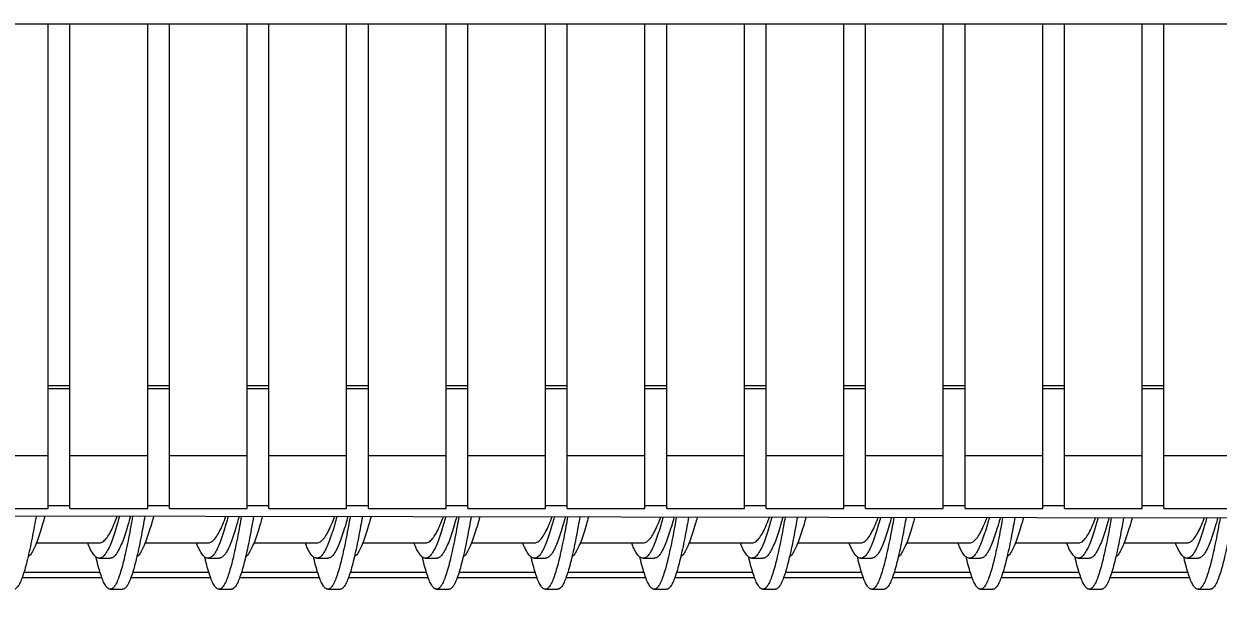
# Model space of a CAD drawing. Extents: x -2187 to 96136, y -11110 to 52208.
# Drawn here: x 24302 to 25071, y 15647 to 16014 of the extents above; entities that cross this region are included whole.
import ezdxf

# ---------------------------------------------------------------- set-up
doc = ezdxf.new("R2010")
doc.units = 0
doc.header["$LTSCALE"] = 1000
doc.header["$MEASUREMENT"] = 0
doc.styles.get("Standard").update_dxf_attribs({"font": 'gbenor.shx', "bigfont": 'gbcbig.shx'})
doc.dimstyles.new('ISO-25', dxfattribs={"dimscale": 70, "dimtxt": 2.5, "dimasz": 2.5, "dimexe": 1.25, "dimexo": 0.625, "dimtad": 1, "dimtxsty": 'Standard', "dimcen": 2.5, "dimadec": 0, "dimazin": 0, "dimtfac": 1, "dimtmove": 0, "dimatfit": 3, "dimfxl": 0, "dimarcsym": 0})

# ---------------------------------------------------------------- blocks, each defined once
blk = doc.blocks.new('*D94')
at = {"color": 0, "lineweight": -2}
for p, q in [((23094.69, 15676.64), (23094.69, 14891.35)), ((27594.69, 15676.64), (27594.69, 14891.35)), ((27419.69, 14978.85), (23269.69, 14978.85))]:
    blk.add_line(p, q, dxfattribs=at)
at = {"color": 0}
for points in [[(23269.69, 15008.02), (23269.69, 14949.69), (23094.69, 14978.85)], [(27419.69, 15008.02), (27419.69, 14949.69), (27594.69, 14978.85)]]:
    blk.add_solid(points, dxfattribs=at)
at = {"layer": 'Defpoints', "color": 0}
for p in [(23094.69, 15720.39), (27594.69, 15720.39), (23094.69, 14978.85)]:
    blk.add_point(p, dxfattribs=at)
at = {"color": 0, "insert": (25342.14, 15110.1), "char_height": 175, "attachment_point": 5}
blk.add_mtext('4500', dxfattribs=at)

msp = doc.modelspace()

# ---------------------------------------------------------------- linework, layer by layer
at = {"color": 7, "linetype": 'Continuous', "lineweight": 15}
for p, q in [((23700.999, 16013.557), (26987.999, 16013.557)), ((24317.692, 15735.621), (24317.692, 16013.557)), ((24331.692, 15735.621), (24331.692, 16013.557)), ((24381.692, 15735.621), (24381.692, 16013.557)), ((24395.692, 15735.621), (24395.692, 16013.557)), ((24445.692, 15735.621), (24445.692, 16013.557)), ((24459.692, 15735.621), (24459.692, 16013.557)), ((24509.692, 15735.621), (24509.692, 16013.557)), ((24523.692, 15735.621), (24523.692, 16013.557)), ((24573.692, 15735.621), (24573.692, 16013.557)), ((24587.692, 15735.621), (24587.692, 16013.557)), ((24637.692, 15735.621), (24637.692, 16013.557)), ((24651.692, 15735.621), (24651.692, 16013.557)), ((24701.692, 15735.621), (24701.692, 16013.557)), ((24715.692, 15735.621), (24715.692, 16013.557)), ((24765.692, 15735.621), (24765.692, 16013.557)), ((24779.692, 15735.621), (24779.692, 16013.557)), ((24829.692, 15735.621), (24829.692, 16013.557)), ((24843.692, 15735.621), (24843.692, 16013.557)), ((24893.692, 15735.621), (24893.692, 16013.557)), ((24907.692, 15735.621), (24907.692, 16013.557)), ((24957.692, 15735.621), (24957.692, 16013.557)), ((24971.692, 15735.621), (24971.692, 16013.557)), ((25021.692, 15735.621), (25021.692, 16013.557)), ((25035.692, 15735.621), (25035.692, 16013.557)), ((24317.692, 15779.004), (24331.692, 15779.004)), ((24381.692, 15779.004), (24395.692, 15779.004)), ((24445.692, 15779.004), (24459.692, 15779.004)), ((24509.692, 15779.004), (24523.692, 15779.004)), ((24573.692, 15779.004), (24587.692, 15779.004)), ((24637.692, 15779.004), (24651.692, 15779.004)), ((24701.692, 15779.004), (24715.692, 15779.004)), ((24765.692, 15779.004), (24779.692, 15779.004)), ((24829.692, 15779.004), (24843.692, 15779.004)), ((24893.692, 15779.004), (24907.692, 15779.004)), ((24957.692, 15779.004), (24971.692, 15779.004)), ((25021.692, 15779.004), (25035.692, 15779.004)), ((24317.692, 15735.621), (24267.692, 15735.621)), ((24317.692, 15701.74), (24317.692, 15735.621)), ((24381.692, 15735.621), (24331.692, 15735.621)), ((24331.692, 15701.74), (24331.692, 15735.621)), ((24381.692, 15701.74), (24381.692, 15735.621)), ((24445.692, 15735.621), (24395.692, 15735.621)), ((24395.692, 15701.74), (24395.692, 15735.621)), ((24445.692, 15701.74), (24445.692, 15735.621)), ((24509.692, 15735.621), (24459.692, 15735.621)), ((24459.692, 15701.74), (24459.692, 15735.621)), ((24509.692, 15701.74), (24509.692, 15735.621)), ((24573.692, 15735.621), (24523.692, 15735.621)), ((24523.692, 15701.74), (24523.692, 15735.621)), ((24573.692, 15701.74), (24573.692, 15735.621)), ((24637.692, 15735.621), (24587.692, 15735.621)), ((24587.692, 15701.74), (24587.692, 15735.621)), ((24637.692, 15701.74), (24637.692, 15735.621)), ((24701.692, 15735.621), (24651.692, 15735.621)), ((24651.692, 15701.74), (24651.692, 15735.621)), ((24701.692, 15701.74), (24701.692, 15735.621)), ((24765.692, 15735.621), (24715.692, 15735.621)), ((24715.692, 15701.74), (24715.692, 15735.621)), ((24765.692, 15701.74), (24765.692, 15735.621)), ((24829.692, 15735.621), (24779.692, 15735.621)), ((24779.692, 15701.74), (24779.692, 15735.621)), ((24829.692, 15701.74), (24829.692, 15735.621)), ((24893.692, 15735.621), (24843.692, 15735.621)), ((24843.692, 15701.74), (24843.692, 15735.621)), ((24893.692, 15701.74), (24893.692, 15735.621)), ((24957.692, 15735.621), (24907.692, 15735.621)), ((24907.692, 15701.74), (24907.692, 15735.621)), ((24957.692, 15701.74), (24957.692, 15735.621)), ((25021.692, 15735.621), (24971.692, 15735.621)), ((24971.692, 15701.74), (24971.692, 15735.621)), ((25021.692, 15701.74), (25021.692, 15735.621)), ((25085.692, 15735.621), (25035.692, 15735.621)), ((25035.692, 15701.74), (25035.692, 15735.621)), ((24267.692, 15701.74), (24317.692, 15701.74)), ((24317.692, 15703.603), (24331.692, 15703.603)), ((24331.692, 15701.74), (24381.692, 15701.74)), ((24381.692, 15703.603), (24395.692, 15703.603)), ((24395.692, 15701.74), (24445.692, 15701.74)), ((24445.692, 15703.603), (24459.692, 15703.603)), ((24459.692, 15701.74), (24509.692, 15701.74)), ((24509.692, 15703.603), (24523.692, 15703.603)), ((24523.692, 15701.74), (24573.692, 15701.74)), ((24573.692, 15703.603), (24587.692, 15703.603)), ((24587.692, 15701.74), (24637.692, 15701.74)), ((24637.692, 15703.603), (24651.692, 15703.603)), ((24651.692, 15701.74), (24701.692, 15701.74)), ((24701.692, 15703.603), (24715.692, 15703.603)), ((24715.692, 15701.74), (24765.692, 15701.74)), ((24765.692, 15703.603), (24779.692, 15703.603)), ((24779.692, 15701.74), (24829.692, 15701.74)), ((24829.692, 15703.603), (24843.692, 15703.603)), ((24843.692, 15701.74), (24893.692, 15701.74)), ((24893.692, 15703.603), (24907.692, 15703.603)), ((24907.692, 15701.74), (24957.692, 15701.74)), ((24957.692, 15703.603), (24971.692, 15703.603)), ((24971.692, 15701.74), (25021.692, 15701.74)), ((25021.692, 15703.603), (25035.692, 15703.603)), ((25035.692, 15701.74), (25085.692, 15701.74)), ((25266.836, 15695.167), (23694.713, 15697.841)), ((24310.08, 15679.603), (24350.567, 15679.603)), ((24380.08, 15679.603), (24420.567, 15679.603)), ((24450.08, 15679.603), (24490.567, 15679.603)), ((24520.08, 15679.603), (24560.567, 15679.603)), ((24590.08, 15679.603), (24630.567, 15679.603)), ((24660.08, 15679.603), (24700.567, 15679.603)), ((24730.08, 15679.603), (24770.567, 15679.603)), ((24800.08, 15679.603), (24840.567, 15679.603)), ((24870.08, 15679.603), (24910.567, 15679.603)), ((24940.08, 15679.603), (24980.567, 15679.603)), ((25010.08, 15679.603), (25050.567, 15679.603)), ((24350.566, 15669.679), (24357.623, 15669.679)), ((24420.566, 15669.679), (24427.623, 15669.679)), ((24490.566, 15669.679), (24497.623, 15669.679)), ((24560.566, 15669.679), (24567.623, 15669.679)), ((24630.566, 15669.679), (24637.623, 15669.679)), ((24700.566, 15669.679), (24707.623, 15669.679)), ((24770.566, 15669.679), (24777.623, 15669.679)), ((24840.566, 15669.679), (24847.623, 15669.679)), ((24910.566, 15669.679), (24917.623, 15669.679)), ((24980.566, 15669.679), (24987.623, 15669.679)), ((25050.566, 15669.679), (25057.623, 15669.679)), ((24352.277, 15657.106), (24300.845, 15657.106)), ((24422.277, 15657.106), (24370.845, 15657.106)), ((24492.277, 15657.106), (24440.845, 15657.106)), ((24562.277, 15657.106), (24510.845, 15657.106)), ((24632.277, 15657.106), (24580.845, 15657.106)), ((24702.277, 15657.106), (24650.845, 15657.106)), ((24772.277, 15657.106), (24720.845, 15657.106)), ((24842.277, 15657.106), (24790.845, 15657.106)), ((24912.277, 15657.106), (24860.845, 15657.106)), ((24982.277, 15657.106), (24930.845, 15657.106)), ((25052.277, 15657.106), (25000.845, 15657.106)), ((24357.623, 15649.679), (24365.509, 15649.679)), ((24427.623, 15649.679), (24435.509, 15649.679)), ((24497.623, 15649.679), (24505.509, 15649.679)), ((24567.623, 15649.679), (24575.509, 15649.679)), ((24637.623, 15649.679), (24645.509, 15649.679)), ((24707.623, 15649.679), (24715.509, 15649.679)), ((24777.623, 15649.679), (24785.509, 15649.679)), ((24847.623, 15649.679), (24855.509, 15649.679)), ((24917.623, 15649.679), (24925.509, 15649.679)), ((24987.623, 15649.679), (24995.509, 15649.679)), ((25057.623, 15649.679), (25065.509, 15649.679))]:
    msp.add_line(p, q, dxfattribs=at)
at = {"color": 8, "linetype": 'Continuous', "lineweight": 15}
for p, q in [((24331.692, 15780.574), (24317.692, 15780.574)), ((24395.692, 15780.574), (24381.692, 15780.574)), ((24459.692, 15780.574), (24445.692, 15780.574)), ((24523.692, 15780.574), (24509.692, 15780.574)), ((24587.692, 15780.574), (24573.692, 15780.574)), ((24651.692, 15780.574), (24637.692, 15780.574)), ((24715.692, 15780.574), (24701.692, 15780.574)), ((24779.692, 15780.574), (24765.692, 15780.574)), ((24843.692, 15780.574), (24829.692, 15780.574)), ((24907.692, 15780.574), (24893.692, 15780.574)), ((24971.692, 15780.574), (24957.692, 15780.574)), ((25035.692, 15780.574), (25021.692, 15780.574)), ((24351.101, 15660.606), (24302.032, 15660.606)), ((24421.101, 15660.606), (24372.032, 15660.606)), ((24491.101, 15660.606), (24442.032, 15660.606)), ((24561.101, 15660.606), (24512.032, 15660.606)), ((24631.101, 15660.606), (24582.032, 15660.606)), ((24701.101, 15660.606), (24652.032, 15660.606)), ((24771.101, 15660.606), (24722.032, 15660.606)), ((24841.101, 15660.606), (24792.032, 15660.606)), ((24911.101, 15660.606), (24862.032, 15660.606)), ((24981.101, 15660.606), (24932.032, 15660.606)), ((25051.101, 15660.606), (25002.032, 15660.606))]:
    msp.add_line(p, q, dxfattribs=at)
at = {"color": 7, "linetype": 'Continuous', "lineweight": 15}
for points, knots in [([(24309.908, 15696.795), (24309.52, 15694.631), (24308.647, 15689.754), (24307.289, 15682.622), (24305.827, 15675.487), (24304.372, 15669.028), (24302.912, 15663.349), (24301.453, 15658.545), (24299.997, 15654.708), (24298.536, 15651.864), (24297.079, 15650.214), (24296.07, 15649.524), (24295.546, 15649.705), (24295.509, 15649.718)], [0, 0, 0, 0, 0.0807462, 0.1819952, 0.2833248, 0.3845518, 0.4858448, 0.5871379, 0.6883649, 0.7896945, 0.8909435, 0.9921926, 1, 1, 1, 1]), ([(24315.513, 15696.785), (24315.027, 15695), (24313.957, 15691.076), (24312.303, 15685.66), (24310.551, 15680.599), (24308.803, 15676.368), (24307.054, 15673.15), (24305.686, 15671.217), (24304.903, 15670.746), (24304.703, 15670.626)], [0, 0, 0, 0, 0.1350781, 0.2970068, 0.4589355, 0.6207817, 0.7826279, 0.9445566, 1, 1, 1, 1]), ([(24363.491, 15696.704), (24363.012, 15694.947), (24361.95, 15691.05), (24360.303, 15685.661), (24358.551, 15680.595), (24356.803, 15676.38), (24355.054, 15673.103), (24353.303, 15670.848), (24351.551, 15669.67), (24349.803, 15669.601), (24348.054, 15670.633), (24346.303, 15672.77), (24344.63, 15675.715), (24343.542, 15678.371), (24343.037, 15679.603)], [0, 0, 0, 0, 0.0702854, 0.1558676, 0.2414498, 0.3269885, 0.4125271, 0.4981094, 0.5836916, 0.6692303, 0.7547689, 0.8403512, 0.9259334, 1, 1, 1, 1]), ([(24372.003, 15696.689), (24371.622, 15694.561), (24370.755, 15689.72), (24369.403, 15682.622), (24367.941, 15675.487), (24366.486, 15669.028), (24365.026, 15663.348), (24363.567, 15658.546), (24362.112, 15654.702), (24360.65, 15651.884), (24359.193, 15650.139), (24357.736, 15649.496), (24356.275, 15649.968), (24354.819, 15651.545), (24353.36, 15654.204), (24351.9, 15657.884), (24350.445, 15662.583), (24349.289, 15666.857), (24348.623, 15669.793), (24348.443, 15670.587)], [0, 0, 0, 0, 0.0485406, 0.1104224, 0.1723534, 0.2342217, 0.2961303, 0.358039, 0.4199073, 0.4818383, 0.5437201, 0.6056018, 0.6675328, 0.7294011, 0.7913098, 0.8532184, 0.9150867, 0.9770177, 1, 1, 1, 1]), ([(24350.567, 15679.636), (24350.604, 15679.625), (24351.371, 15679.403), (24352.866, 15680.22), (24355.054, 15682.174), (24357.241, 15685.51), (24359.428, 15689.98), (24361.037, 15693.818), (24361.916, 15696.284), (24362.066, 15696.706)], [0, 0, 0, 0, 0.0097351, 0.1999549, 0.3901683, 0.5803765, 0.7705809, 0.9607827, 1, 1, 1, 1]), ([(24370.545, 15696.692), (24370.067, 15694.939), (24369.006, 15691.047), (24367.36, 15685.661), (24365.609, 15680.595), (24363.86, 15676.383), (24362.111, 15673.094), (24360.36, 15670.88), (24358.863, 15669.743), (24357.951, 15669.796), (24357.622, 15669.815)], [0, 0, 0, 0, 0.1109925, 0.2464547, 0.3819169, 0.5173101, 0.6527033, 0.7881654, 0.9236276, 1, 1, 1, 1]), ([(24379.886, 15696.676), (24379.506, 15694.552), (24378.64, 15689.715), (24377.289, 15682.622), (24375.827, 15675.487), (24374.372, 15669.028), (24372.912, 15663.349), (24371.453, 15658.545), (24369.997, 15654.708), (24368.536, 15651.864), (24367.079, 15650.214), (24366.07, 15649.524), (24365.546, 15649.705), (24365.509, 15649.718)], [0, 0, 0, 0, 0.079371, 0.1807714, 0.2822527, 0.3836311, 0.4850757, 0.5865202, 0.6878987, 0.7893799, 0.8907804, 0.9921809, 1, 1, 1, 1]), ([(24385.48, 15696.666), (24385.005, 15694.922), (24383.946, 15691.039), (24382.303, 15685.66), (24380.551, 15680.599), (24378.803, 15676.368), (24377.054, 15673.15), (24375.686, 15671.217), (24374.903, 15670.746), (24374.703, 15670.626)], [0, 0, 0, 0, 0.1324308, 0.2948551, 0.4572794, 0.619621, 0.7819626, 0.9443869, 1, 1, 1, 1]), ([(24433.458, 15696.585), (24432.99, 15694.868), (24431.939, 15691.013), (24430.303, 15685.661), (24428.551, 15680.595), (24426.803, 15676.38), (24425.054, 15673.103), (24423.303, 15670.848), (24421.551, 15669.67), (24419.803, 15669.601), (24418.054, 15670.633), (24416.303, 15672.77), (24414.63, 15675.715), (24413.542, 15678.371), (24413.037, 15679.603)], [0, 0, 0, 0, 0.0687836, 0.1545041, 0.2402246, 0.3259014, 0.4115782, 0.4972987, 0.5830192, 0.668696, 0.7543728, 0.8400933, 0.9258138, 1, 1, 1, 1]), ([(24441.981, 15696.57), (24441.607, 15694.482), (24440.748, 15689.681), (24439.403, 15682.622), (24437.941, 15675.486), (24436.486, 15669.028), (24435.026, 15663.348), (24433.567, 15658.546), (24432.112, 15654.702), (24430.65, 15651.884), (24429.193, 15650.139), (24427.736, 15649.496), (24426.275, 15649.968), (24424.819, 15651.545), (24423.36, 15654.204), (24421.9, 15657.884), (24420.445, 15662.583), (24419.289, 15666.857), (24418.623, 15669.793), (24418.443, 15670.587)], [0, 0, 0, 0, 0.0476712, 0.1096095, 0.1715971, 0.2335219, 0.2954871, 0.3574524, 0.4193772, 0.4813648, 0.5433031, 0.6052414, 0.667229, 0.7291539, 0.7911191, 0.8530843, 0.9150091, 0.9769967, 1, 1, 1, 1]), ([(24420.567, 15679.636), (24420.604, 15679.625), (24421.371, 15679.403), (24422.866, 15680.22), (24425.054, 15682.174), (24427.241, 15685.51), (24429.428, 15689.981), (24431.023, 15693.781), (24431.888, 15696.206), (24432.024, 15696.587)], [0, 0, 0, 0, 0.0097715, 0.2007016, 0.3916252, 0.5825437, 0.7734583, 0.9643704, 1, 1, 1, 1]), ([(24440.512, 15696.573), (24440.045, 15694.86), (24438.995, 15691.009), (24437.36, 15685.662), (24435.609, 15680.595), (24433.86, 15676.383), (24432.111, 15673.094), (24430.36, 15670.88), (24428.863, 15669.743), (24427.951, 15669.796), (24427.622, 15669.815)], [0, 0, 0, 0, 0.1087174, 0.2445262, 0.3803351, 0.5160748, 0.6518145, 0.7876233, 0.9234322, 1, 1, 1, 1]), ([(24449.865, 15696.557), (24449.492, 15694.473), (24448.633, 15689.677), (24447.289, 15682.622), (24445.827, 15675.486), (24444.372, 15669.028), (24442.912, 15663.349), (24441.453, 15658.545), (24439.997, 15654.708), (24438.536, 15651.864), (24437.079, 15650.214), (24436.07, 15649.524), (24435.546, 15649.705), (24435.509, 15649.718)], [0, 0, 0, 0, 0.0779916, 0.179544, 0.2811773, 0.3827077, 0.4843042, 0.5859007, 0.6874311, 0.7890643, 0.8906168, 0.9921692, 1, 1, 1, 1]), ([(24455.447, 15696.547), (24454.983, 15694.844), (24453.935, 15691.002), (24452.303, 15685.661), (24450.551, 15680.598), (24448.803, 15676.368), (24447.054, 15673.15), (24445.686, 15671.217), (24444.903, 15670.746), (24444.703, 15670.626)], [0, 0, 0, 0, 0.1297673, 0.2926903, 0.4556132, 0.6184532, 0.7812932, 0.9442162, 1, 1, 1, 1]), ([(24503.425, 15696.466), (24502.968, 15694.79), (24501.928, 15690.976), (24500.303, 15685.662), (24498.551, 15680.595), (24496.803, 15676.38), (24495.054, 15673.103), (24493.303, 15670.848), (24491.551, 15669.67), (24489.803, 15669.601), (24488.054, 15670.633), (24486.303, 15672.77), (24484.63, 15675.715), (24483.542, 15678.371), (24483.037, 15679.603)], [0, 0, 0, 0, 0.06727698, 0.15313615, 0.23899532, 0.32481076, 0.4106262, 0.49648537, 0.58234454, 0.66815998, 0.75397542, 0.83983459, 0.92569376, 1, 1, 1, 1]), ([(24511.96, 15696.451), (24511.593, 15694.403), (24510.741, 15689.643), (24509.403, 15682.623), (24507.941, 15675.486), (24506.486, 15669.028), (24505.026, 15663.348), (24503.567, 15658.546), (24502.112, 15654.702), (24500.65, 15651.884), (24499.193, 15650.139), (24497.736, 15649.496), (24496.275, 15649.968), (24494.819, 15651.545), (24493.36, 15654.204), (24491.9, 15657.884), (24490.445, 15662.583), (24489.289, 15666.857), (24488.623, 15669.793), (24488.443, 15670.587)], [0, 0, 0, 0, 0.0468002, 0.1087951, 0.1708394, 0.2328209, 0.2948428, 0.3568647, 0.4188461, 0.4808905, 0.5428854, 0.6048803, 0.6669247, 0.7289061, 0.790928, 0.8529499, 0.9149314, 0.9769757, 1, 1, 1, 1]), ([(24490.567, 15679.636), (24490.604, 15679.625), (24491.371, 15679.403), (24492.866, 15680.22), (24495.054, 15682.174), (24497.241, 15685.51), (24499.428, 15689.983), (24501.008, 15693.743), (24501.859, 15696.127), (24501.981, 15696.468)], [0, 0, 0, 0, 0.00980808, 0.20145381, 0.39309306, 0.58472712, 0.7763573, 0.96798489, 1, 1, 1, 1]), ([(24510.479, 15696.454), (24510.023, 15694.782), (24508.984, 15690.972), (24507.36, 15685.662), (24505.609, 15680.594), (24503.86, 15676.383), (24502.111, 15673.094), (24500.36, 15670.88), (24498.863, 15669.743), (24497.951, 15669.796), (24497.622, 15669.815)], [0, 0, 0, 0, 0.1064306, 0.2425879, 0.3787452, 0.5148332, 0.6509211, 0.7870784, 0.9232357, 1, 1, 1, 1]), ([(24519.843, 15696.438), (24519.477, 15694.395), (24518.625, 15689.639), (24517.289, 15682.623), (24515.827, 15675.486), (24514.372, 15669.028), (24512.912, 15663.349), (24511.453, 15658.545), (24509.997, 15654.708), (24508.536, 15651.864), (24507.079, 15650.214), (24506.07, 15649.524), (24505.546, 15649.705), (24505.509, 15649.718)], [0, 0, 0, 0, 0.0766082, 0.178313, 0.2800988, 0.3817814, 0.4835304, 0.5852794, 0.686962, 0.7887478, 0.8904526, 0.9921574, 1, 1, 1, 1]), ([(24525.414, 15696.428), (24524.961, 15694.765), (24523.924, 15690.964), (24522.303, 15685.661), (24520.551, 15680.598), (24518.803, 15676.368), (24517.054, 15673.15), (24515.686, 15671.217), (24514.903, 15670.746), (24514.703, 15670.626)], [0, 0, 0, 0, 0.12708743, 0.29051211, 0.4539368, 0.61727824, 0.78061969, 0.94404437, 1, 1, 1, 1]), ([(24573.392, 15696.347), (24572.946, 15694.712), (24571.917, 15690.938), (24570.303, 15685.662), (24568.551, 15680.595), (24566.803, 15676.38), (24565.054, 15673.103), (24563.303, 15670.848), (24561.551, 15669.67), (24559.803, 15669.601), (24558.054, 15670.633), (24556.303, 15672.77), (24554.63, 15675.715), (24553.542, 15678.371), (24553.037, 15679.603)], [0, 0, 0, 0, 0.0657655, 0.1517638, 0.2377621, 0.3237166, 0.4096711, 0.4956694, 0.5816677, 0.6676222, 0.7535767, 0.839575, 0.9255733, 1, 1, 1, 1]), ([(24581.938, 15696.332), (24581.579, 15694.325), (24580.733, 15689.605), (24579.403, 15682.623), (24577.941, 15675.486), (24576.486, 15669.028), (24575.026, 15663.348), (24573.567, 15658.546), (24572.112, 15654.702), (24570.65, 15651.884), (24569.193, 15650.139), (24567.736, 15649.496), (24566.275, 15649.968), (24564.819, 15651.545), (24563.36, 15654.204), (24561.9, 15657.884), (24560.445, 15662.583), (24559.289, 15666.857), (24558.623, 15669.793), (24558.443, 15670.587)], [0, 0, 0, 0, 0.0459275, 0.1079792, 0.1700804, 0.2321186, 0.2941972, 0.3562759, 0.4183141, 0.4804152, 0.5424669, 0.6045186, 0.6666198, 0.728658, 0.7907366, 0.8528153, 0.9148535, 0.9769546, 1, 1, 1, 1]), ([(24560.567, 15679.636), (24560.604, 15679.625), (24561.371, 15679.403), (24562.866, 15680.22), (24565.054, 15682.174), (24567.241, 15685.509), (24569.428, 15689.984), (24570.994, 15693.706), (24571.831, 15696.048), (24571.938, 15696.349)], [0, 0, 0, 0, 0.009845, 0.2022117, 0.3945719, 0.586927, 0.7792781, 0.9716266, 1, 1, 1, 1]), ([(24580.446, 15696.335), (24580.001, 15694.704), (24578.973, 15690.935), (24577.36, 15685.662), (24575.609, 15680.594), (24573.86, 15676.383), (24572.111, 15673.094), (24570.36, 15670.88), (24568.863, 15669.743), (24567.951, 15669.796), (24567.622, 15669.815)], [0, 0, 0, 0, 0.1041321, 0.2406396, 0.3771472, 0.5135852, 0.6500232, 0.7865307, 0.9230383, 1, 1, 1, 1]), ([(24589.822, 15696.319), (24589.463, 15694.316), (24588.618, 15689.6), (24587.289, 15682.623), (24585.827, 15675.486), (24584.372, 15669.028), (24582.912, 15663.349), (24581.453, 15658.545), (24579.997, 15654.708), (24578.536, 15651.864), (24577.079, 15650.214), (24576.07, 15649.524), (24575.546, 15649.705), (24575.509, 15649.718)], [0, 0, 0, 0, 0.0752206, 0.1770782, 0.2790169, 0.3808524, 0.4827543, 0.5846562, 0.6864916, 0.7884304, 0.890288, 0.9921456, 1, 1, 1, 1]), ([(24595.381, 15696.309), (24594.939, 15694.687), (24593.913, 15690.927), (24592.303, 15685.661), (24590.551, 15680.598), (24588.803, 15676.368), (24587.054, 15673.15), (24585.686, 15671.217), (24584.903, 15670.746), (24584.703, 15670.626)], [0, 0, 0, 0, 0.124391, 0.2883205, 0.45225, 0.616096, 0.779942, 0.9438715, 1, 1, 1, 1]), ([(24643.359, 15696.228), (24642.924, 15694.633), (24641.906, 15690.901), (24640.303, 15685.663), (24638.551, 15680.595), (24636.803, 15676.381), (24635.054, 15673.103), (24633.303, 15670.848), (24631.551, 15669.67), (24629.803, 15669.601), (24628.054, 15670.633), (24626.303, 15672.77), (24624.63, 15675.715), (24623.542, 15678.371), (24623.037, 15679.603)], [0, 0, 0, 0, 0.0642491, 0.150387, 0.2365249, 0.3226189, 0.4087129, 0.4948508, 0.5809887, 0.6670827, 0.7531767, 0.8393146, 0.9254525, 1, 1, 1, 1]), ([(24651.917, 15696.213), (24651.564, 15694.246), (24650.726, 15689.566), (24649.403, 15682.623), (24647.941, 15675.486), (24646.486, 15669.028), (24645.026, 15663.348), (24643.567, 15658.546), (24642.112, 15654.702), (24640.65, 15651.884), (24639.193, 15650.139), (24637.736, 15649.496), (24636.275, 15649.968), (24634.819, 15651.545), (24633.36, 15654.204), (24631.9, 15657.884), (24630.445, 15662.583), (24629.289, 15666.857), (24628.623, 15669.793), (24628.443, 15670.587)], [0, 0, 0, 0, 0.0450533, 0.1071619, 0.1693199, 0.2314149, 0.2935505, 0.355686, 0.4177811, 0.4799391, 0.5420477, 0.6041562, 0.6663143, 0.7284093, 0.7905449, 0.8526804, 0.9147755, 0.9769335, 1, 1, 1, 1]), ([(24630.567, 15679.636), (24630.604, 15679.625), (24631.371, 15679.403), (24632.866, 15680.22), (24635.054, 15682.174), (24637.241, 15685.509), (24639.428, 15689.985), (24640.98, 15693.669), (24641.802, 15695.969), (24641.895, 15696.23)], [0, 0, 0, 0, 0.0098822, 0.2029753, 0.396062, 0.5891434, 0.7822209, 0.9752958, 1, 1, 1, 1]), ([(24650.413, 15696.216), (24649.979, 15694.625), (24648.962, 15690.897), (24647.36, 15685.663), (24645.609, 15680.594), (24643.86, 15676.383), (24642.111, 15673.094), (24640.36, 15670.88), (24638.863, 15669.743), (24637.951, 15669.796), (24637.622, 15669.815)], [0, 0, 0, 0, 0.1018217, 0.2386813, 0.3755409, 0.5123308, 0.6491206, 0.7859802, 0.9228398, 1, 1, 1, 1]), ([(24659.8, 15696.2), (24659.449, 15694.237), (24658.611, 15689.562), (24657.289, 15682.623), (24655.827, 15675.486), (24654.372, 15669.028), (24652.912, 15663.349), (24651.453, 15658.545), (24649.997, 15654.708), (24648.536, 15651.864), (24647.079, 15650.214), (24646.07, 15649.524), (24645.546, 15649.705), (24645.509, 15649.718)], [0, 0, 0, 0, 0.07382878, 0.17583969, 0.27793187, 0.37992059, 0.48197583, 0.58403108, 0.6860198, 0.78811198, 0.89012289, 0.9921338, 1, 1, 1, 1]), ([(24665.349, 15696.19), (24664.917, 15694.609), (24663.902, 15690.89), (24662.303, 15685.662), (24660.551, 15680.598), (24658.803, 15676.368), (24657.054, 15673.149), (24655.686, 15671.217), (24654.903, 15670.746), (24654.703, 15670.626)], [0, 0, 0, 0, 0.1216778, 0.2861153, 0.4505527, 0.6149064, 0.7792601, 0.9436976, 1, 1, 1, 1]), ([(24713.326, 15696.109), (24712.902, 15694.555), (24711.895, 15690.864), (24710.303, 15685.663), (24708.551, 15680.595), (24706.803, 15676.381), (24705.054, 15673.103), (24703.303, 15670.848), (24701.551, 15669.67), (24699.803, 15669.601), (24698.054, 15670.633), (24696.303, 15672.77), (24694.63, 15675.715), (24693.542, 15678.371), (24693.037, 15679.603)], [0, 0, 0, 0, 0.0627277, 0.1490057, 0.2352836, 0.3215176, 0.4077516, 0.4940295, 0.5803075, 0.6665415, 0.7527755, 0.8390534, 0.9253313, 1, 1, 1, 1]), ([(24721.895, 15696.094), (24721.55, 15694.167), (24720.719, 15689.528), (24719.403, 15682.623), (24717.941, 15675.486), (24716.486, 15669.028), (24715.026, 15663.348), (24713.567, 15658.546), (24712.112, 15654.702), (24710.65, 15651.884), (24709.193, 15650.139), (24707.736, 15649.496), (24706.275, 15649.968), (24704.819, 15651.545), (24703.36, 15654.204), (24701.9, 15657.884), (24700.445, 15662.583), (24699.289, 15666.857), (24698.623, 15669.793), (24698.443, 15670.587)], [0, 0, 0, 0, 0.0441775, 0.106343, 0.168558, 0.23071, 0.2929026, 0.3550951, 0.4172471, 0.4794622, 0.5416277, 0.6037932, 0.6660082, 0.7281602, 0.7903528, 0.8525453, 0.9146973, 0.9769124, 1, 1, 1, 1]), ([(24700.567, 15679.636), (24700.604, 15679.625), (24701.371, 15679.403), (24702.866, 15680.22), (24705.054, 15682.174), (24707.241, 15685.508), (24709.428, 15689.987), (24710.965, 15693.632), (24711.774, 15695.89), (24711.853, 15696.111)], [0, 0, 0, 0, 0.0099196, 0.2037448, 0.3975633, 0.5913767, 0.7851861, 0.9789929, 1, 1, 1, 1]), ([(24720.38, 15696.097), (24719.957, 15694.547), (24718.951, 15690.86), (24717.36, 15685.663), (24715.609, 15680.594), (24713.86, 15676.383), (24712.111, 15673.094), (24710.36, 15670.88), (24708.863, 15669.743), (24707.951, 15669.796), (24707.622, 15669.815)], [0, 0, 0, 0, 0.0994994, 0.2367128, 0.3739263, 0.5110698, 0.6482134, 0.7854268, 0.9226403, 1, 1, 1, 1]), ([(24729.779, 15696.081), (24729.434, 15694.158), (24728.604, 15689.524), (24727.289, 15682.623), (24725.827, 15675.486), (24724.372, 15669.028), (24722.912, 15663.349), (24721.453, 15658.545), (24719.997, 15654.708), (24718.536, 15651.864), (24717.079, 15650.214), (24716.07, 15649.524), (24715.546, 15649.705), (24715.509, 15649.718)], [0, 0, 0, 0, 0.0724328, 0.1745975, 0.2768435, 0.378986, 0.481195, 0.5834041, 0.6855466, 0.7877926, 0.8899573, 0.9921219, 1, 1, 1, 1]), ([(24735.316, 15696.071), (24734.895, 15694.53), (24733.891, 15690.852), (24732.303, 15685.662), (24730.551, 15680.598), (24728.803, 15676.368), (24727.054, 15673.149), (24725.686, 15671.217), (24724.903, 15670.746), (24724.703, 15670.626)], [0, 0, 0, 0, 0.1189478, 0.2838963, 0.4488449, 0.6137095, 0.778574, 0.9435226, 1, 1, 1, 1]), ([(24783.293, 15695.99), (24782.88, 15694.476), (24781.884, 15690.826), (24780.303, 15685.664), (24778.551, 15680.595), (24776.803, 15676.381), (24775.054, 15673.103), (24773.303, 15670.848), (24771.551, 15669.67), (24769.803, 15669.601), (24768.054, 15670.633), (24766.303, 15672.77), (24764.63, 15675.715), (24763.542, 15678.371), (24763.037, 15679.603)], [0, 0, 0, 0, 0.06120145, 0.14761989, 0.23403832, 0.32041274, 0.40678716, 0.4932056, 0.57962403, 0.66599845, 0.75237287, 0.83879131, 0.92520975, 1, 1, 1, 1]), ([(24791.874, 15695.975), (24791.536, 15694.088), (24790.712, 15689.49), (24789.403, 15682.623), (24787.941, 15675.486), (24786.486, 15669.028), (24785.026, 15663.348), (24783.567, 15658.546), (24782.112, 15654.702), (24780.65, 15651.884), (24779.193, 15650.139), (24777.736, 15649.496), (24776.275, 15649.968), (24774.819, 15651.545), (24773.36, 15654.204), (24771.9, 15657.884), (24770.445, 15662.583), (24769.289, 15666.857), (24768.623, 15669.793), (24768.443, 15670.587)], [0, 0, 0, 0, 0.0433, 0.1055226, 0.1677948, 0.2300038, 0.2922535, 0.3545031, 0.4167122, 0.4789843, 0.5412069, 0.6034295, 0.6657016, 0.7279107, 0.7901603, 0.8524099, 0.914619, 0.9768912, 1, 1, 1, 1]), ([(24770.567, 15679.636), (24770.604, 15679.625), (24771.371, 15679.403), (24772.866, 15680.219), (24775.054, 15682.174), (24777.241, 15685.508), (24779.428, 15689.988), (24780.951, 15693.594), (24781.745, 15695.811), (24781.81, 15695.992)], [0, 0, 0, 0, 0.00995737, 0.20452003, 0.39907612, 0.59362695, 0.78817383, 0.98271808, 1, 1, 1, 1]), ([(24790.347, 15695.978), (24789.935, 15694.469), (24788.94, 15690.823), (24787.36, 15685.664), (24785.609, 15680.594), (24783.86, 15676.383), (24782.111, 15673.094), (24780.36, 15670.88), (24778.863, 15669.743), (24777.951, 15669.796), (24777.622, 15669.815)], [0, 0, 0, 0, 0.097165, 0.2347341, 0.3723033, 0.5098024, 0.6473015, 0.7848706, 0.9224398, 1, 1, 1, 1]), ([(24799.757, 15695.962), (24799.42, 15694.079), (24798.597, 15689.485), (24797.289, 15682.624), (24795.827, 15675.486), (24794.372, 15669.028), (24792.912, 15663.349), (24791.453, 15658.545), (24789.997, 15654.708), (24788.536, 15651.864), (24787.079, 15650.214), (24786.07, 15649.524), (24785.546, 15649.705), (24785.509, 15649.718)], [0, 0, 0, 0, 0.0710326, 0.1733515, 0.2757519, 0.3780485, 0.4804119, 0.5827752, 0.6850719, 0.7874723, 0.8897912, 0.9921101, 1, 1, 1, 1]), ([(24805.283, 15695.952), (24804.873, 15694.452), (24803.88, 15690.815), (24802.303, 15685.663), (24800.551, 15680.598), (24798.803, 15676.368), (24797.054, 15673.149), (24795.686, 15671.217), (24794.903, 15670.746), (24794.703, 15670.626)], [0, 0, 0, 0, 0.1162007, 0.2816636, 0.4471265, 0.612505, 0.7778836, 0.9433465, 1, 1, 1, 1]), ([(24853.26, 15695.871), (24852.858, 15694.398), (24851.873, 15690.789), (24850.303, 15685.664), (24848.551, 15680.595), (24846.803, 15676.381), (24845.054, 15673.103), (24843.303, 15670.848), (24841.551, 15669.67), (24839.803, 15669.601), (24838.054, 15670.633), (24836.303, 15672.77), (24834.63, 15675.715), (24833.542, 15678.371), (24833.037, 15679.603)], [0, 0, 0, 0, 0.0596702, 0.1462296, 0.232789, 0.3193043, 0.4058196, 0.492379, 0.5789384, 0.6654537, 0.751969, 0.8385284, 0.9250878, 1, 1, 1, 1]), ([(24861.852, 15695.856), (24861.521, 15694.009), (24860.705, 15689.451), (24859.403, 15682.624), (24857.941, 15675.486), (24856.486, 15669.028), (24855.026, 15663.348), (24853.567, 15658.546), (24852.112, 15654.702), (24850.65, 15651.884), (24849.193, 15650.139), (24847.736, 15649.496), (24846.275, 15649.968), (24844.819, 15651.545), (24843.36, 15654.204), (24841.9, 15657.884), (24840.445, 15662.583), (24839.289, 15666.857), (24838.623, 15669.793), (24838.443, 15670.587)], [0, 0, 0, 0, 0.042421, 0.1047008, 0.1670301, 0.2292963, 0.2916032, 0.35391, 0.4161762, 0.4785056, 0.5407853, 0.6030651, 0.6653945, 0.7276607, 0.7899675, 0.8522743, 0.9145406, 0.9768699, 1, 1, 1, 1]), ([(24840.567, 15679.636), (24840.604, 15679.625), (24841.371, 15679.403), (24842.866, 15680.219), (24845.054, 15682.174), (24847.241, 15685.508), (24849.428, 15689.99), (24850.937, 15693.557), (24851.717, 15695.732), (24851.767, 15695.873)], [0, 0, 0, 0, 0.0099954, 0.2053012, 0.4006005, 0.5958944, 0.7911844, 0.9864717, 1, 1, 1, 1]), ([(24860.314, 15695.859), (24859.913, 15694.39), (24858.929, 15690.785), (24857.36, 15685.664), (24855.609, 15680.594), (24853.86, 15676.383), (24852.111, 15673.094), (24850.36, 15670.88), (24848.863, 15669.743), (24847.951, 15669.796), (24847.622, 15669.815)], [0, 0, 0, 0, 0.0948185, 0.2327452, 0.3706719, 0.5085283, 0.6463848, 0.7843115, 0.9222382, 1, 1, 1, 1]), ([(24869.736, 15695.843), (24869.406, 15694), (24868.59, 15689.447), (24867.289, 15682.624), (24865.827, 15675.486), (24864.372, 15669.028), (24862.912, 15663.349), (24861.453, 15658.545), (24859.997, 15654.708), (24858.536, 15651.864), (24857.079, 15650.214), (24856.07, 15649.524), (24855.546, 15649.705), (24855.509, 15649.718)], [0, 0, 0, 0, 0.0696282, 0.1721017, 0.2746569, 0.3771082, 0.4796263, 0.5821445, 0.6845958, 0.787151, 0.8896245, 0.9920981, 1, 1, 1, 1]), ([(24875.25, 15695.833), (24874.851, 15694.373), (24873.869, 15690.778), (24872.303, 15685.663), (24870.551, 15680.598), (24868.803, 15676.368), (24867.054, 15673.149), (24865.686, 15671.217), (24864.903, 15670.746), (24864.703, 15670.626)], [0, 0, 0, 0, 0.1134365, 0.2794169, 0.4453972, 0.6112931, 0.7771889, 0.9431693, 1, 1, 1, 1]), ([(24923.227, 15695.752), (24922.836, 15694.32), (24921.862, 15690.752), (24920.303, 15685.664), (24918.551, 15680.594), (24916.803, 15676.381), (24915.054, 15673.103), (24913.303, 15670.848), (24911.551, 15669.67), (24909.803, 15669.601), (24908.054, 15670.633), (24906.303, 15672.77), (24904.63, 15675.715), (24903.542, 15678.371), (24903.037, 15679.603)], [0, 0, 0, 0, 0.0581339, 0.1448347, 0.2315355, 0.3181922, 0.4048488, 0.4915496, 0.5782504, 0.6649071, 0.7515637, 0.8382646, 0.9249654, 1, 1, 1, 1]), ([(24931.831, 15695.737), (24931.507, 15693.931), (24930.698, 15689.413), (24929.403, 15682.624), (24927.941, 15675.486), (24926.486, 15669.028), (24925.026, 15663.348), (24923.567, 15658.546), (24922.112, 15654.702), (24920.65, 15651.884), (24919.193, 15650.139), (24917.736, 15649.496), (24916.275, 15649.968), (24914.819, 15651.545), (24913.36, 15654.204), (24911.9, 15657.884), (24910.445, 15662.583), (24909.289, 15666.857), (24908.623, 15669.793), (24908.443, 15670.587)], [0, 0, 0, 0, 0.0415403, 0.1038774, 0.1662641, 0.2285875, 0.2909517, 0.3533158, 0.4156393, 0.478026, 0.540363, 0.6027001, 0.6650867, 0.7274102, 0.7897744, 0.8521385, 0.914462, 0.9768487, 1, 1, 1, 1]), ([(24910.567, 15679.636), (24910.604, 15679.625), (24911.371, 15679.403), (24912.866, 15680.219), (24915.054, 15682.174), (24917.241, 15685.507), (24919.428, 15689.992), (24920.923, 15693.52), (24921.688, 15695.653), (24921.724, 15695.754)], [0, 0, 0, 0, 0.0100337, 0.2060884, 0.4021365, 0.5981792, 0.794218, 0.9902542, 1, 1, 1, 1]), ([(24930.281, 15695.74), (24929.891, 15694.312), (24928.918, 15690.748), (24927.36, 15685.665), (24925.609, 15680.594), (24923.86, 15676.383), (24922.111, 15673.094), (24920.36, 15670.88), (24918.863, 15669.743), (24917.951, 15669.796), (24917.622, 15669.815)], [0, 0, 0, 0, 0.0924597, 0.2307459, 0.369032, 0.5072476, 0.6454633, 0.7837494, 0.9220355, 1, 1, 1, 1]), ([(24939.714, 15695.724), (24939.391, 15693.922), (24938.582, 15689.409), (24937.289, 15682.624), (24935.827, 15675.486), (24934.372, 15669.028), (24932.912, 15663.349), (24931.453, 15658.545), (24929.997, 15654.708), (24928.536, 15651.864), (24927.079, 15650.214), (24926.07, 15649.524), (24925.546, 15649.705), (24925.509, 15649.718)], [0, 0, 0, 0, 0.0682195, 0.1708482, 0.2735587, 0.3761651, 0.4788384, 0.5815118, 0.6841182, 0.7868287, 0.8894574, 0.9920862, 1, 1, 1, 1]), ([(24945.217, 15695.714), (24944.829, 15694.295), (24943.858, 15690.74), (24942.303, 15685.664), (24940.551, 15680.598), (24938.803, 15676.368), (24937.054, 15673.149), (24935.686, 15671.217), (24934.903, 15670.746), (24934.703, 15670.626)], [0, 0, 0, 0, 0.1106549, 0.277156, 0.4436572, 0.6100735, 0.7764899, 0.942991, 1, 1, 1, 1]), ([(24993.194, 15695.633), (24992.814, 15694.241), (24991.851, 15690.714), (24990.303, 15685.665), (24988.551, 15680.594), (24986.803, 15676.381), (24985.054, 15673.103), (24983.303, 15670.848), (24981.551, 15669.67), (24979.803, 15669.601), (24978.054, 15670.633), (24976.303, 15672.77), (24974.63, 15675.715), (24973.542, 15678.371), (24973.037, 15679.603)], [0, 0, 0, 0, 0.0565926, 0.1434353, 0.230278, 0.3170764, 0.4038749, 0.4907176, 0.5775603, 0.6643587, 0.7511572, 0.8379999, 0.9248426, 1, 1, 1, 1]), ([(25001.809, 15695.618), (25001.493, 15693.852), (25000.69, 15689.375), (24999.403, 15682.624), (24997.941, 15675.486), (24996.486, 15669.029), (24995.026, 15663.348), (24993.567, 15658.546), (24992.112, 15654.702), (24990.65, 15651.884), (24989.193, 15650.139), (24987.736, 15649.496), (24986.275, 15649.968), (24984.819, 15651.545), (24983.36, 15654.204), (24981.9, 15657.884), (24980.445, 15662.583), (24979.289, 15666.857), (24978.623, 15669.793), (24978.443, 15670.587)], [0, 0, 0, 0, 0.040658, 0.1030525, 0.1654966, 0.2278774, 0.290299, 0.3527205, 0.4151014, 0.4775455, 0.5399399, 0.6023343, 0.6647784, 0.7271593, 0.7895808, 0.8520024, 0.9143832, 0.9768273, 1, 1, 1, 1]), ([(24980.567, 15679.636), (24980.604, 15679.625), (24981.371, 15679.403), (24982.866, 15680.219), (24985.054, 15682.175), (24987.241, 15685.507), (24989.428, 15689.993), (24990.908, 15693.482), (24991.659, 15695.574), (24991.681, 15695.635)], [0, 0, 0, 0, 0.01007235, 0.20688166, 0.40368432, 0.60048166, 0.79727501, 0.9940657, 1, 1, 1, 1]), ([(25000.248, 15695.621), (24999.869, 15694.233), (24998.907, 15690.711), (24997.36, 15685.665), (24995.609, 15680.594), (24993.86, 15676.383), (24992.111, 15673.094), (24990.36, 15670.88), (24988.863, 15669.743), (24987.951, 15669.796), (24987.622, 15669.815)], [0, 0, 0, 0, 0.0900887, 0.2287361, 0.3673835, 0.5059603, 0.6445371, 0.7831845, 0.9218319, 1, 1, 1, 1]), ([(25009.693, 15695.605), (25009.377, 15693.843), (25008.575, 15689.37), (25007.289, 15682.624), (25005.827, 15675.486), (25004.372, 15669.028), (25002.912, 15663.349), (25001.453, 15658.545), (24999.997, 15654.708), (24998.536, 15651.864), (24997.079, 15650.214), (24996.07, 15649.524), (24995.546, 15649.705), (24995.509, 15649.718)], [0, 0, 0, 0, 0.0668065, 0.1695909, 0.2724571, 0.3752191, 0.4780481, 0.5808772, 0.6836392, 0.7865054, 0.8892898, 0.9920742, 1, 1, 1, 1]), ([(25015.184, 15695.595), (25014.807, 15694.217), (25013.847, 15690.703), (25012.303, 15685.664), (25010.551, 15680.598), (25008.803, 15676.368), (25007.054, 15673.149), (25005.686, 15671.217), (25004.903, 15670.746), (25004.703, 15670.626)], [0, 0, 0, 0, 0.1078558, 0.274881, 0.4419062, 0.6088463, 0.7757864, 0.9428116, 1, 1, 1, 1]), ([(25063.161, 15695.514), (25062.792, 15694.163), (25061.84, 15690.677), (25060.303, 15685.665), (25058.551, 15680.594), (25056.803, 15676.381), (25055.054, 15673.103), (25053.303, 15670.848), (25051.551, 15669.67), (25049.803, 15669.601), (25048.054, 15670.633), (25046.303, 15672.77), (25044.63, 15675.715), (25043.542, 15678.371), (25043.037, 15679.603)], [0, 0, 0, 0, 0.0550463, 0.1420313, 0.2290163, 0.3159571, 0.4028978, 0.4898828, 0.5768679, 0.6638086, 0.7507493, 0.8377344, 0.9247194, 1, 1, 1, 1]), ([(25071.788, 15695.499), (25071.478, 15693.773), (25070.683, 15689.336), (25069.403, 15682.625), (25067.941, 15675.486), (25066.486, 15669.029), (25065.026, 15663.348), (25063.567, 15658.546), (25062.112, 15654.702), (25060.65, 15651.884), (25059.193, 15650.139), (25057.736, 15649.496), (25056.275, 15649.968), (25054.819, 15651.545), (25053.36, 15654.204), (25051.9, 15657.884), (25050.445, 15662.583), (25049.289, 15666.857), (25048.623, 15669.793), (25048.443, 15670.587)], [0, 0, 0, 0, 0.0397741, 0.102226, 0.1647277, 0.227166, 0.2896451, 0.3521241, 0.4145625, 0.4770641, 0.539516, 0.6019679, 0.6644696, 0.7269079, 0.789387, 0.851866, 0.9143043, 0.976806, 1, 1, 1, 1]), ([(25050.567, 15679.636), (25050.604, 15679.625), (25051.371, 15679.403), (25052.866, 15680.219), (25055.054, 15682.175), (25057.241, 15685.506), (25059.428, 15689.995), (25060.894, 15693.445), (25061.631, 15695.495), (25061.639, 15695.516)], [0, 0, 0, 0, 0.0101113, 0.207681, 0.4052441, 0.6028019, 0.8003556, 0.9979067, 1, 1, 1, 1]), ([(25070.215, 15695.502), (25069.847, 15694.155), (25068.896, 15690.673), (25067.36, 15685.666), (25065.609, 15680.594), (25063.86, 15676.383), (25062.111, 15673.094), (25060.36, 15670.88), (25058.863, 15669.743), (25057.951, 15669.796), (25057.622, 15669.815)], [0, 0, 0, 0, 0.0877052, 0.22671578, 0.36572637, 0.50466615, 0.64360593, 0.78261651, 0.9216271, 1, 1, 1, 1]), ([(25079.671, 15695.486), (25079.363, 15693.764), (25078.568, 15689.332), (25077.289, 15682.625), (25075.827, 15675.486), (25074.372, 15669.028), (25072.912, 15663.349), (25071.453, 15658.545), (25069.997, 15654.708), (25068.536, 15651.864), (25067.079, 15650.214), (25066.07, 15649.524), (25065.546, 15649.705), (25065.509, 15649.718)], [0, 0, 0, 0, 0.0653893, 0.1683297, 0.2713522, 0.3742703, 0.4772555, 0.5802407, 0.6831587, 0.7861812, 0.8891217, 0.9920621, 1, 1, 1, 1])]:
    msp.add_open_spline(points, degree=3, knots=knots, dxfattribs=at)

# ---------------------------------------------------------------- dimensions: what is measured, and where the dimension line sits
at = {"color": 1}
dim = msp.add_linear_dim(base=(23094.686, 14978.852), p1=(27594.686, 15720.387), p2=(23094.686, 15720.387), angle=180, dimstyle='ISO-25', dxfattribs=at)
dim.commit()
dim.dimension.update_dxf_attribs({"geometry": '*D94', "text_midpoint": (25342.142, 14978.852), "dimtype": 160})

doc.saveas('drawing.dxf')
